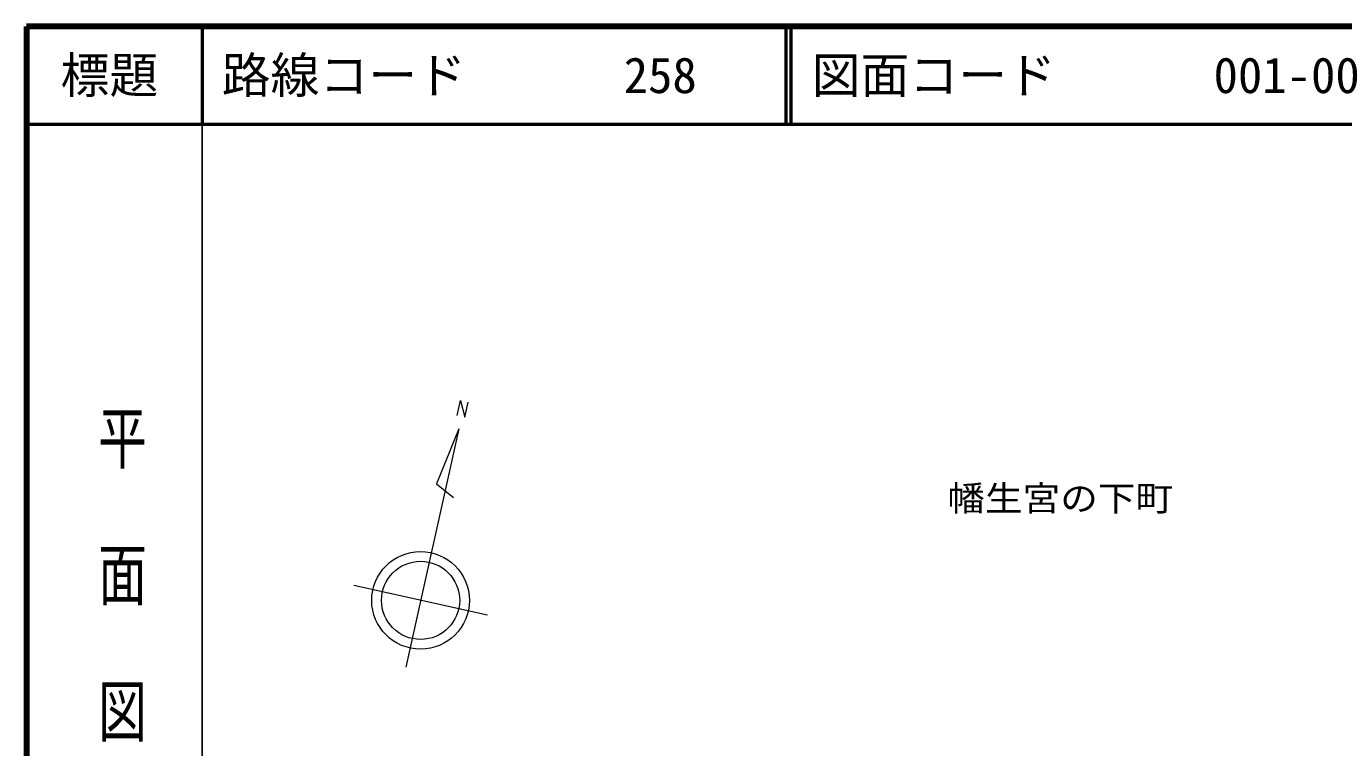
# Model space of a CAD drawing. Units: millimetres, scale not verified. Extents: x 40000 to 680000, y 20000 to 380000.
# Drawn here: x 40000 to 174836, y 306163 to 380000 of the extents above; entities that cross this region are included whole.
import ezdxf
from ezdxf.enums import TextEntityAlignment as Align

# ---------------------------------------------------------------- set-up
doc = ezdxf.new("R2010")
doc.units = ezdxf.units.MM
doc.header["$LTSCALE"] = 1000
for name, color, linetype, lineweight in [('M-TTL', 2, 'Continuous', 140), ('M-TTL-BAND', 7, 'Continuous', 25), ('M-TTL-LINE', 7, 'Continuous', 50), ('M-WORK', 1, 'Continuous', 13)]:
    doc.layers.add(name, color=color, linetype=linetype, lineweight=lineweight)
doc.layers.add('M-TTL-TXT', color=7, linetype='Continuous')
doc.styles.add('@ＭＳ ゴシック', font='')
doc.styles.add('ＭＳ ゴシック', font='')
doc.styles.add('ＭＳ 明朝', font='')
doc.styles.get('@ＭＳ ゴシック').set_extended_font_data('@MS Gothic')
doc.styles.get('ＭＳ ゴシック').set_extended_font_data('MS Gothic')
doc.styles.get('ＭＳ 明朝').set_extended_font_data('MS Mincho')

msp = doc.modelspace()

# ---------------------------------------------------------------- linework, layer by layer
at = {"layer": 'M-TTL'}
for p, q in [((40000, 380000), (40000, 20000)), ((680000, 380000), (40000, 380000))]:
    msp.add_line(p, q, dxfattribs=at)
at = {"layer": 'M-TTL-BAND'}
msp.add_line((58000, 370000), (58000, 20000), dxfattribs=at)
at = {"layer": 'M-TTL-LINE'}
for p, q in [((58000, 380000), (58000, 370000)), ((117750, 380000), (117750, 370000)), ((118250, 380000), (118250, 370000)), ((40000, 370000), (680000, 370000))]:
    msp.add_line(p, q, dxfattribs=at)
at = {"layer": 'M-WORK'}
for p, q in [((84108, 340180), (84443, 341686)), ((84443, 341686), (84889, 340002)), ((84889, 340002), (85217, 341516)), ((84252, 338815), (78838, 314408)), ((84252, 338815), (81977, 333174)), ((81977, 333174), (83713, 331764)), ((87188, 319726), (73520, 322758))]:
    msp.add_line(p, q, dxfattribs=at)
for radius in [5000, 4000]:
    msp.add_circle((80354, 321242), radius, dxfattribs=at)

# ---------------------------------------------------------------- texts
at = {"layer": 'M-TTL-BAND', "style": '@ＭＳ ゴシック', "width": 1.4}
msp.add_text('平  面  図', height=3666, rotation=270, dxfattribs=at).set_placement((49777, 306475), align=Align.MIDDLE_RIGHT)
at = {"layer": 'M-TTL-TXT', "style": 'ＭＳ ゴシック'}
msp.add_text('標題', height=3666, dxfattribs=at).set_placement((48500, 375000), align=Align.MIDDLE_CENTER)
for s, p in [('路線コード', (60000, 375000)), ('258', (101142, 375000)), ('図面コード', (120380, 375000)), ('001-00', (161521, 375000))]:
    msp.add_text(s, height=3666, dxfattribs=at).set_placement(p, align=Align.MIDDLE_LEFT)
at = {"layer": 'M-WORK', "style": 'ＭＳ 明朝', "width": 1.1}
msp.add_text('幡生宮の下町', height=2566, dxfattribs=at).set_placement((134278, 329630), align=Align.BOTTOM_LEFT)

doc.saveas('drawing.dxf')
